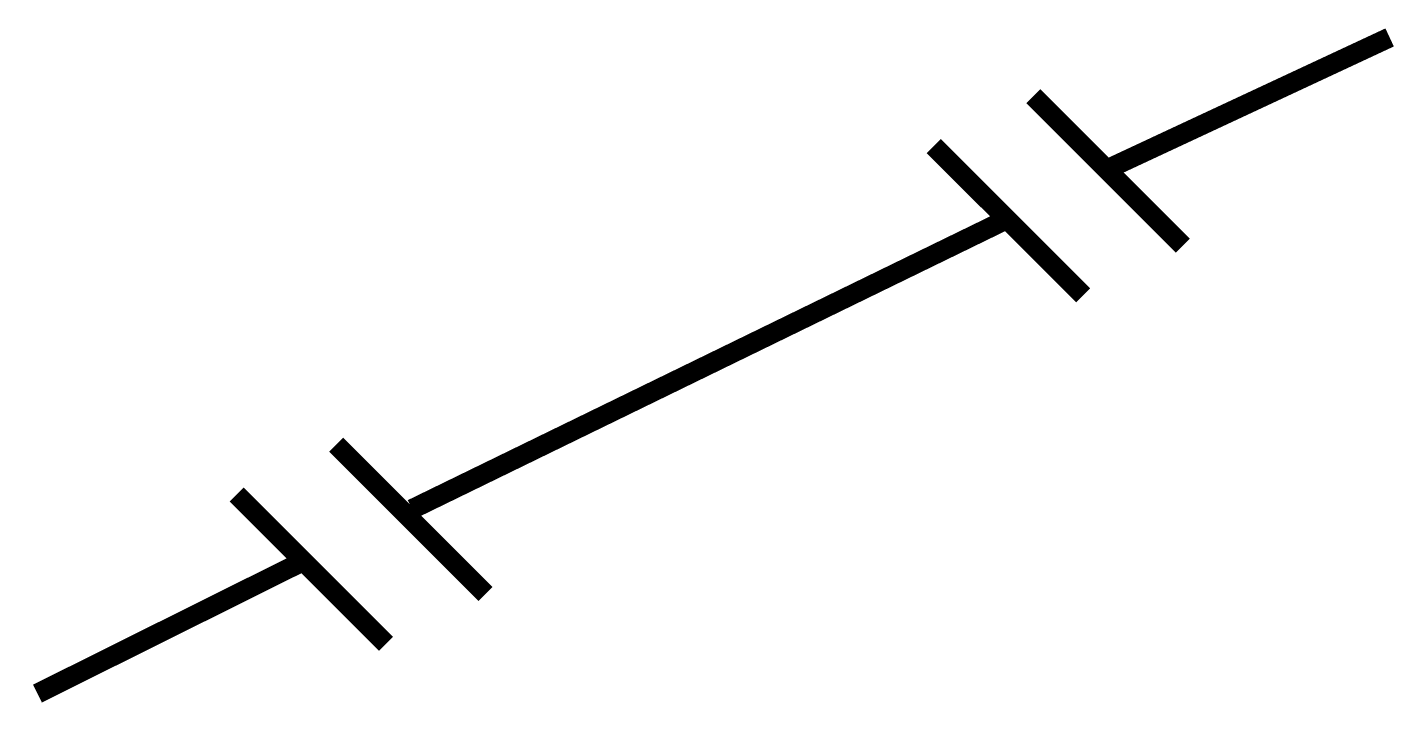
# Model space of a CAD drawing. Extents: x 0.9 to 14.7, y 0.4 to 7.2.
import ezdxf

# ---------------------------------------------------------------- set-up
doc = ezdxf.new("R2010")
doc.units = 0
doc.header["$MEASUREMENT"] = 0
doc.layers.get('0').update_dxf_attribs({"linetype": 'CONTINUOUS'})

msp = doc.modelspace()

# ---------------------------------------------------------------- linework, layer by layer
at = {"const_width": 0.2}
for points in [[(11.72, 5.757), (14.577, 7.091)], [(11, 6.5), (12.5, 5)], [(10, 6), (11.5, 4.5)], [(4.762, 2.353), (10.706, 5.251)], [(4, 3), (5.5, 1.5)], [(3, 2.5), (4.5, 1)], [(1, 0.5), (3.703, 1.847)]]:
    msp.add_lwpolyline(points, dxfattribs=at)

doc.saveas('drawing.dxf')
